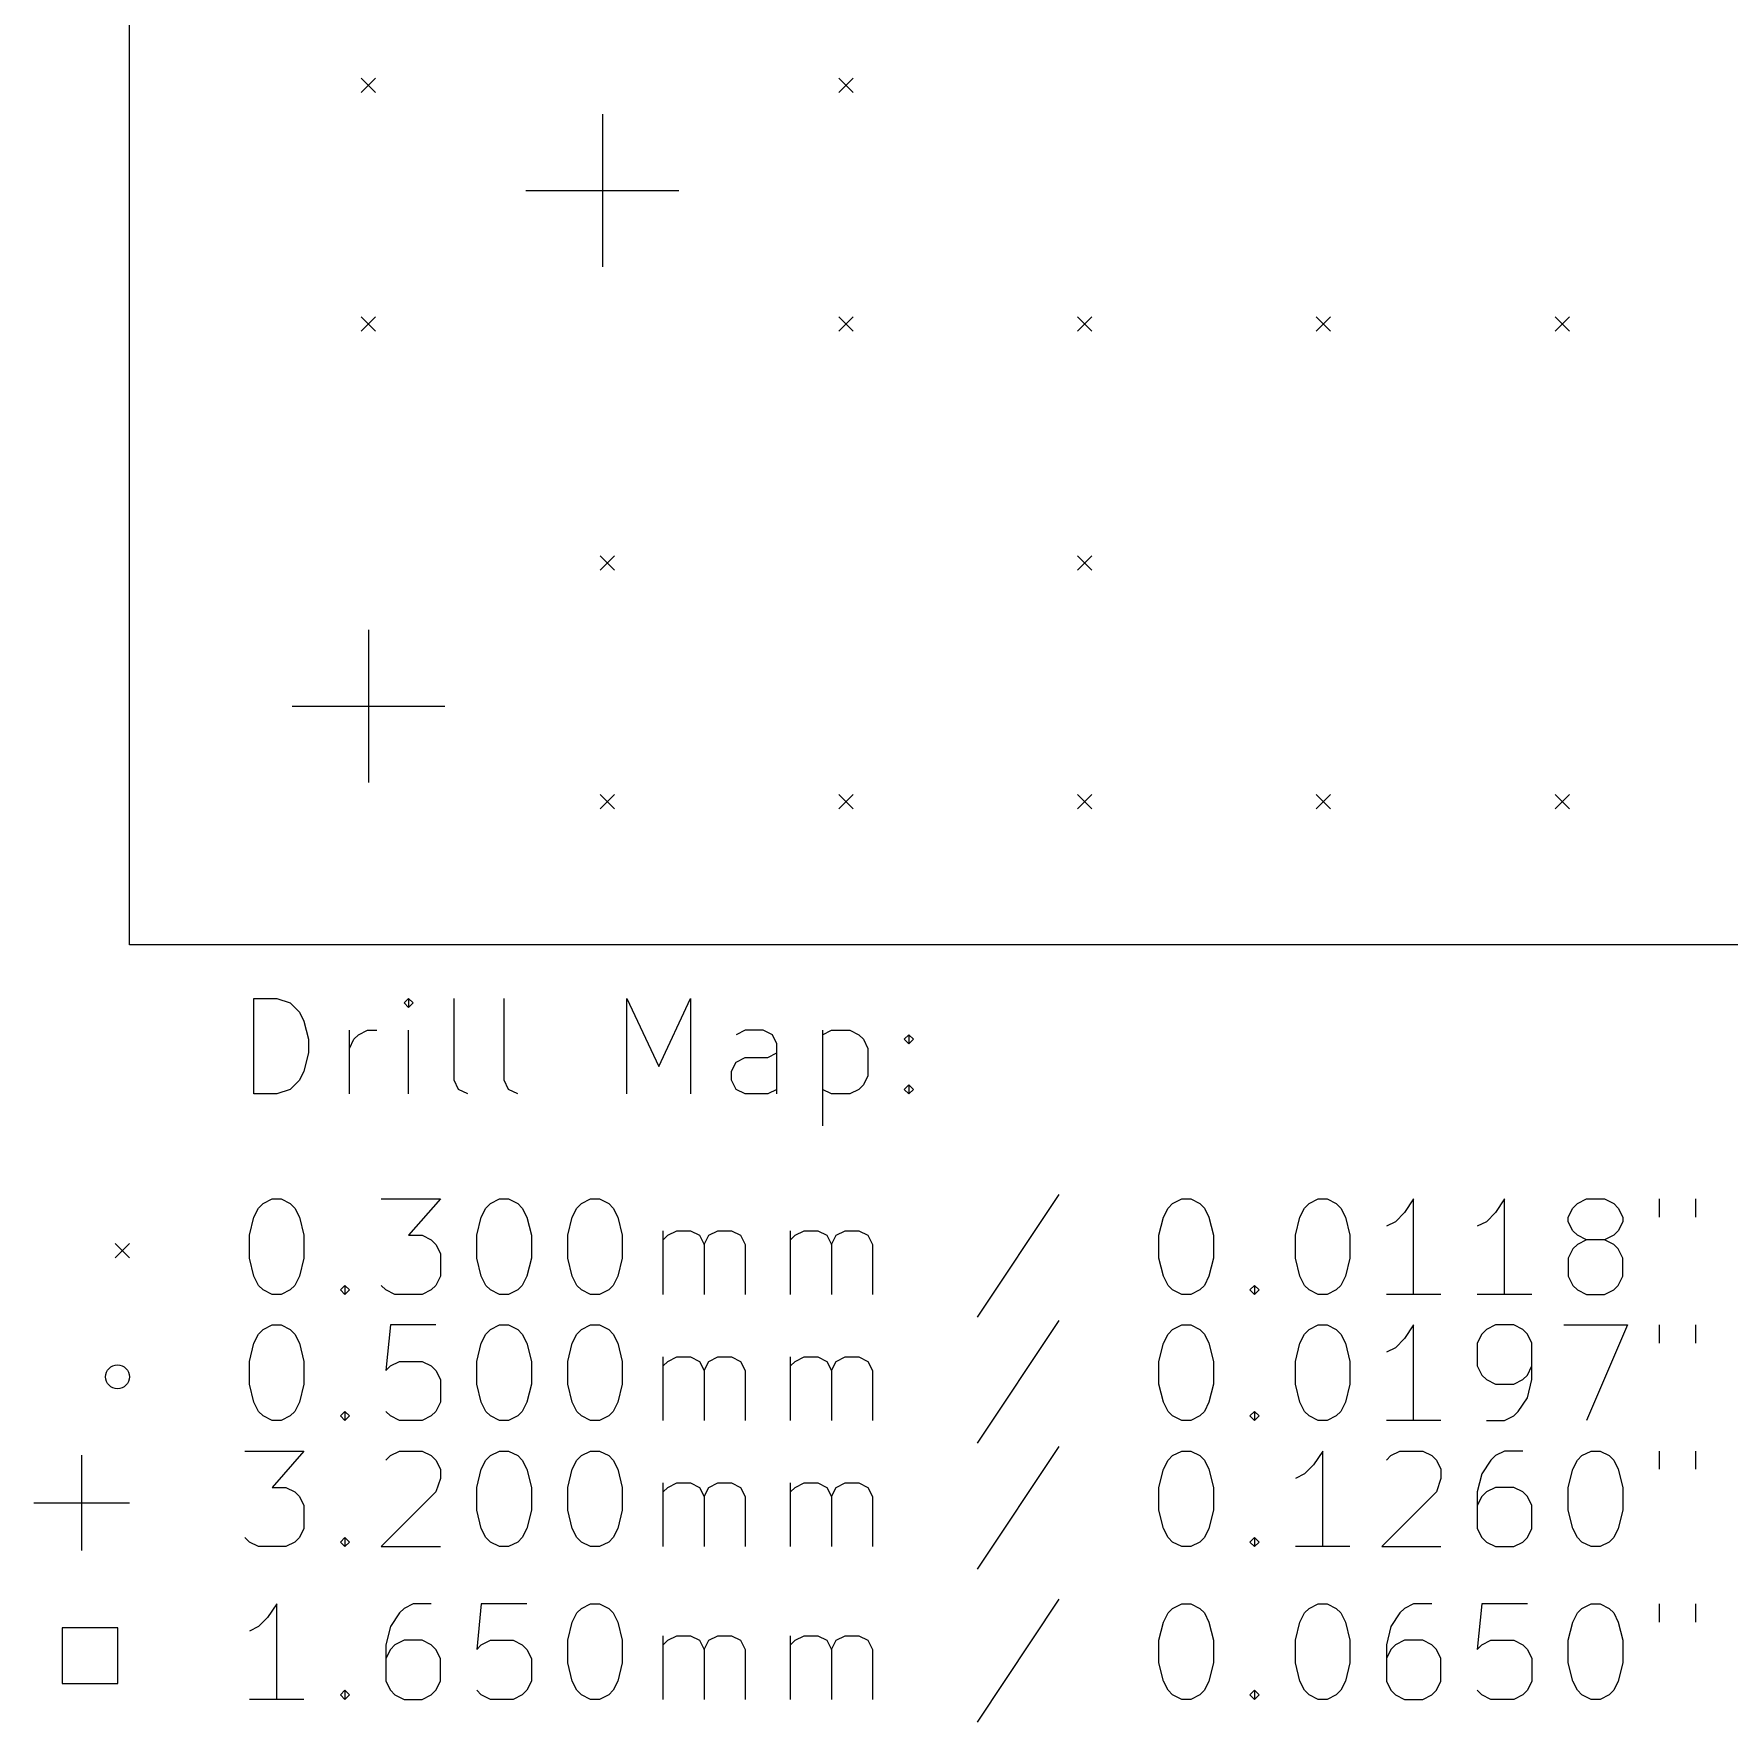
# Model space of a CAD drawing. Extents: x 61 to 132, y -178 to -36.
# Drawn here: x 61.49 to 96.99, y -177.78 to -142.42 of the extents above; entities that cross this region are included whole.
import ezdxf

# ---------------------------------------------------------------- set-up
doc = ezdxf.new("R2010")
doc.units = 0
doc.layers.add('BLACK', color=7, linetype='CONTINUOUS')

msp = doc.modelspace()

# ---------------------------------------------------------------- linework, layer by layer
at = {"layer": 'BLACK', "linetype": 'CONTINUOUS'}
for p, q in [((63.5, -161.5), (63.5, -35.5)), ((68.35, -143.35), (68.65, -143.65)), ((68.65, -143.35), (68.35, -143.65)), ((78.35, -143.35), (78.65, -143.65)), ((78.65, -143.35), (78.35, -143.65)), ((73.4, -144.1), (73.4, -147.3)), ((71.8, -145.7), (75, -145.7)), ((68.35, -148.35), (68.65, -148.65)), ((68.65, -148.35), (68.35, -148.65)), ((78.35, -148.35), (78.65, -148.65)), ((78.65, -148.35), (78.35, -148.65)), ((83.35, -148.35), (83.65, -148.65)), ((83.65, -148.35), (83.35, -148.65)), ((88.35, -148.35), (88.65, -148.65)), ((88.65, -148.35), (88.35, -148.65)), ((93.35, -148.35), (93.65, -148.65)), ((93.65, -148.35), (93.35, -148.65)), ((73.35, -153.35), (73.65, -153.65)), ((73.65, -153.35), (73.35, -153.65)), ((83.35, -153.35), (83.65, -153.65)), ((83.65, -153.35), (83.35, -153.65)), ((68.5, -154.9), (68.5, -158.1)), ((66.9, -156.5), (70.1, -156.5)), ((73.35, -158.35), (73.65, -158.65)), ((73.65, -158.35), (73.35, -158.65)), ((78.35, -158.35), (78.65, -158.65)), ((78.65, -158.35), (78.35, -158.65)), ((83.35, -158.35), (83.65, -158.65)), ((83.65, -158.35), (83.35, -158.65)), ((88.35, -158.35), (88.65, -158.65)), ((88.65, -158.35), (88.35, -158.65)), ((93.35, -158.35), (93.65, -158.65)), ((93.65, -158.35), (93.35, -158.65)), ((113.5, -161.5), (63.5, -161.5)), ((66.102768, -164.619838), (66.102768, -162.619838)), ((66.102768, -162.619838), (66.578958, -162.619838)), ((66.578958, -162.619838), (66.864673, -162.715076)), ((66.864673, -162.715076), (67.055149, -162.905552)), ((67.055149, -162.905552), (67.150387, -163.096028)), ((69.340863, -162.619838), (69.245625, -162.715076)), ((69.245625, -162.715076), (69.340863, -162.810314)), ((69.436101, -162.715076), (69.340863, -162.619838)), ((69.340863, -162.619838), (69.340863, -162.810314)), ((69.340863, -162.810314), (69.436101, -162.715076)), ((70.293244, -164.334123), (70.293244, -162.619838)), ((71.340863, -164.334123), (71.340863, -162.619838)), ((73.912292, -164.619838), (73.912292, -162.619838)), ((73.912292, -162.619838), (74.578959, -164.048409)), ((74.578959, -164.048409), (75.245625, -162.619838)), ((75.245625, -162.619838), (75.245625, -164.619838)), ((67.150387, -163.096028), (67.245625, -163.47698)), ((68.102768, -164.619838), (68.102768, -163.286504)), ((68.293244, -163.381742), (68.48372, -163.286504)), ((68.48372, -163.286504), (68.674197, -163.286504)), ((69.340863, -164.619838), (69.340863, -163.286504)), ((76.388482, -163.286504), (76.198006, -163.381742)), ((76.769435, -163.286504), (76.388482, -163.286504)), ((76.959911, -163.381742), (76.769435, -163.286504)), ((78.00753, -163.286504), (78.00753, -165.286504)), ((78.00753, -163.381742), (78.198006, -163.286504)), ((78.198006, -163.286504), (78.578959, -163.286504)), ((78.578959, -163.286504), (78.769435, -163.381742)), ((67.245625, -163.47698), (67.245625, -163.762695)), ((68.102768, -163.667457), (68.198006, -163.47698)), ((68.198006, -163.47698), (68.293244, -163.381742)), ((77.055149, -163.572219), (76.959911, -163.381742)), ((77.055149, -164.619838), (77.055149, -163.572219)), ((78.769435, -163.381742), (78.864673, -163.47698)), ((78.864673, -163.47698), (78.959911, -163.667457)), ((79.721816, -163.47698), (79.817054, -163.381742)), ((79.817054, -163.572219), (79.721816, -163.47698)), ((79.817054, -163.381742), (79.912292, -163.47698)), ((79.817054, -163.381742), (79.817054, -163.572219)), ((79.912292, -163.47698), (79.817054, -163.572219)), ((67.245625, -163.762695), (67.150387, -164.143647)), ((76.102768, -164.143647), (76.198006, -163.953171)), ((76.198006, -163.953171), (76.388482, -163.857933)), ((76.388482, -163.857933), (76.864673, -163.857933)), ((76.864673, -163.857933), (77.055149, -163.762695)), ((78.959911, -163.667457), (78.959911, -164.238885)), ((67.055149, -164.334123), (66.864673, -164.5246)), ((67.150387, -164.143647), (67.055149, -164.334123)), ((70.388482, -164.5246), (70.293244, -164.334123)), ((71.436101, -164.5246), (71.340863, -164.334123)), ((76.102768, -164.334123), (76.102768, -164.143647)), ((76.198006, -164.5246), (76.102768, -164.334123)), ((78.959911, -164.238885), (78.864673, -164.429361)), ((66.578958, -164.619838), (66.102768, -164.619838)), ((66.864673, -164.5246), (66.578958, -164.619838)), ((70.578958, -164.619838), (70.388482, -164.5246)), ((71.626577, -164.619838), (71.436101, -164.5246)), ((76.388482, -164.619838), (76.198006, -164.5246)), ((76.864673, -164.619838), (76.388482, -164.619838)), ((77.055149, -164.5246), (76.864673, -164.619838)), ((78.198006, -164.619838), (78.00753, -164.5246)), ((78.578959, -164.619838), (78.198006, -164.619838)), ((78.769435, -164.5246), (78.578959, -164.619838)), ((78.864673, -164.429361), (78.769435, -164.5246)), ((79.721816, -164.5246), (79.817054, -164.429361)), ((79.817054, -164.619838), (79.721816, -164.5246)), ((79.817054, -164.429361), (79.912292, -164.5246)), ((79.817054, -164.429361), (79.817054, -164.619838)), ((79.912292, -164.5246), (79.817054, -164.619838)), ((66.293244, -166.915076), (66.48372, -166.819838)), ((66.48372, -166.819838), (66.674197, -166.819838)), ((66.674197, -166.819838), (66.864673, -166.915076)), ((68.769435, -166.819838), (70.00753, -166.819838)), ((70.00753, -166.819838), (69.340863, -167.581742)), ((71.055149, -166.915076), (71.245625, -166.819838)), ((71.245625, -166.819838), (71.436102, -166.819838)), ((71.436102, -166.819838), (71.626578, -166.915076)), ((72.959911, -166.915076), (73.150387, -166.819838)), ((73.150387, -166.819838), (73.340864, -166.819838)), ((73.340864, -166.819838), (73.53134, -166.915076)), ((82.959912, -166.7246), (81.245627, -169.296028)), ((85.340865, -166.915076), (85.531341, -166.819838)), ((85.531341, -166.819838), (85.721818, -166.819838)), ((85.721818, -166.819838), (85.912294, -166.915076)), ((88.198008, -166.915076), (88.388484, -166.819838)), ((88.388484, -166.819838), (88.578961, -166.819838)), ((88.578961, -166.819838), (88.769437, -166.915076)), ((90.388484, -166.819838), (90.198008, -167.105552)), ((90.388484, -168.819838), (90.388484, -166.819838)), ((92.293246, -166.819838), (92.10277, -167.105552)), ((92.293246, -168.819838), (92.293246, -166.819838)), ((93.817056, -166.915076), (94.007532, -166.819838)), ((94.007532, -166.819838), (94.388485, -166.819838)), ((94.388485, -166.819838), (94.578961, -166.915076)), ((95.531342, -166.819838), (95.531342, -167.20079)), ((96.293247, -166.819838), (96.293247, -167.20079)), ((66.00753, -167.581742), (66.102768, -167.20079)), ((66.102768, -167.20079), (66.198006, -167.010314)), ((66.198006, -167.010314), (66.293244, -166.915076)), ((66.864673, -166.915076), (66.959911, -167.010314)), ((66.959911, -167.010314), (67.055149, -167.20079)), ((67.055149, -167.20079), (67.150387, -167.581742)), ((70.769435, -167.581742), (70.864673, -167.20079)), ((70.864673, -167.20079), (70.959911, -167.010314)), ((70.959911, -167.010314), (71.055149, -166.915076)), ((71.626578, -166.915076), (71.721816, -167.010314)), ((71.721816, -167.010314), (71.817054, -167.20079)), ((71.817054, -167.20079), (71.912292, -167.581742)), ((72.674197, -167.581742), (72.769435, -167.20079)), ((72.769435, -167.20079), (72.864673, -167.010314)), ((72.864673, -167.010314), (72.959911, -166.915076)), ((73.53134, -166.915076), (73.626578, -167.010314)), ((73.626578, -167.010314), (73.721816, -167.20079)), ((73.721816, -167.20079), (73.817054, -167.581742)), ((85.055151, -167.581742), (85.150389, -167.20079)), ((85.150389, -167.20079), (85.245627, -167.010314)), ((85.245627, -167.010314), (85.340865, -166.915076)), ((85.912294, -166.915076), (86.007532, -167.010314)), ((86.007532, -167.010314), (86.10277, -167.20079)), ((86.10277, -167.20079), (86.198008, -167.581742)), ((87.912294, -167.581742), (88.007532, -167.20079)), ((88.007532, -167.20079), (88.10277, -167.010314)), ((88.10277, -167.010314), (88.198008, -166.915076)), ((88.769437, -166.915076), (88.864675, -167.010314)), ((88.864675, -167.010314), (88.959913, -167.20079)), ((88.959913, -167.20079), (89.055151, -167.581742)), ((90.198008, -167.105552), (90.007532, -167.296028)), ((92.10277, -167.105552), (91.912294, -167.296028)), ((93.62658, -167.20079), (93.721818, -167.010314)), ((93.62658, -167.296028), (93.62658, -167.20079)), ((93.721818, -167.010314), (93.817056, -166.915076)), ((94.578961, -166.915076), (94.674199, -167.010314)), ((94.674199, -167.010314), (94.769437, -167.20079)), ((94.769437, -167.20079), (94.769437, -167.296028)), ((74.674197, -168.819838), (74.674197, -167.486504)), ((74.769435, -167.581742), (74.959911, -167.486504)), ((74.959911, -167.486504), (75.245626, -167.486504)), ((75.245626, -167.486504), (75.436102, -167.581742)), ((75.626578, -167.581742), (75.817054, -167.486504)), ((75.817054, -167.486504), (76.102768, -167.486504)), ((76.102768, -167.486504), (76.293245, -167.581742)), ((77.340864, -168.819838), (77.340864, -167.486504)), ((77.436102, -167.581742), (77.626578, -167.486504)), ((77.626578, -167.486504), (77.912293, -167.486504)), ((77.912293, -167.486504), (78.102769, -167.581742)), ((78.293245, -167.581742), (78.483721, -167.486504)), ((78.483721, -167.486504), (78.769435, -167.486504)), ((78.769435, -167.486504), (78.959912, -167.581742)), ((90.007532, -167.296028), (89.817056, -167.391266)), ((91.912294, -167.296028), (91.721818, -167.391266)), ((93.721818, -167.486504), (93.62658, -167.296028)), ((93.817056, -167.581742), (93.721818, -167.486504)), ((94.674199, -167.486504), (94.578961, -167.581742)), ((94.769437, -167.296028), (94.674199, -167.486504)), ((63.195, -167.755), (63.495, -168.055)), ((63.495, -167.755), (63.195, -168.055)), ((66.00753, -168.057933), (66.00753, -167.581742)), ((67.150387, -167.581742), (67.150387, -168.057933)), ((69.340863, -167.581742), (69.626578, -167.581742)), ((69.626578, -167.581742), (69.817054, -167.67698)), ((69.817054, -167.67698), (69.912292, -167.772219)), ((69.912292, -167.772219), (70.00753, -167.962695)), ((70.769435, -168.057933), (70.769435, -167.581742)), ((71.912292, -167.581742), (71.912292, -168.057933)), ((72.674197, -168.057933), (72.674197, -167.581742)), ((73.817054, -167.581742), (73.817054, -168.057933)), ((74.674197, -167.67698), (74.769435, -167.581742)), ((75.436102, -167.581742), (75.53134, -167.772219)), ((75.53134, -167.772219), (75.626578, -167.581742)), ((75.53134, -167.772219), (75.53134, -168.819838)), ((76.293245, -167.581742), (76.388483, -167.772219)), ((76.388483, -167.772219), (76.388483, -168.819838)), ((77.340864, -167.67698), (77.436102, -167.581742)), ((78.102769, -167.581742), (78.198007, -167.772219)), ((78.198007, -167.772219), (78.293245, -167.581742)), ((78.198007, -167.772219), (78.198007, -168.819838)), ((78.959912, -167.581742), (79.05515, -167.772219)), ((79.05515, -167.772219), (79.05515, -168.819838)), ((85.055151, -168.057933), (85.055151, -167.581742)), ((86.198008, -167.581742), (86.198008, -168.057933)), ((87.912294, -168.057933), (87.912294, -167.581742)), ((89.055151, -167.581742), (89.055151, -168.057933)), ((93.721818, -167.867457), (93.62658, -168.057933)), ((93.817056, -167.772219), (93.721818, -167.867457)), ((94.007532, -167.67698), (93.817056, -167.581742)), ((94.007532, -167.67698), (93.817056, -167.772219)), ((94.388485, -167.67698), (94.007532, -167.67698)), ((94.578961, -167.581742), (94.388485, -167.67698)), ((94.578961, -167.772219), (94.388485, -167.67698)), ((94.674199, -167.867457), (94.578961, -167.772219)), ((94.769437, -168.057933), (94.674199, -167.867457)), ((66.102768, -168.438885), (66.00753, -168.057933)), ((67.150387, -168.057933), (67.055149, -168.438885)), ((70.00753, -167.962695), (70.00753, -168.438885)), ((70.864673, -168.438885), (70.769435, -168.057933)), ((71.912292, -168.057933), (71.817054, -168.438885)), ((72.769435, -168.438885), (72.674197, -168.057933)), ((73.817054, -168.057933), (73.721816, -168.438885)), ((85.150389, -168.438885), (85.055151, -168.057933)), ((86.198008, -168.057933), (86.10277, -168.438885)), ((88.007532, -168.438885), (87.912294, -168.057933)), ((89.055151, -168.057933), (88.959913, -168.438885)), ((93.62658, -168.057933), (93.62658, -168.438885)), ((94.769437, -168.438885), (94.769437, -168.057933)), ((66.198006, -168.629361), (66.102768, -168.438885)), ((67.055149, -168.438885), (66.959911, -168.629361)), ((70.00753, -168.438885), (69.912292, -168.629361)), ((70.959911, -168.629361), (70.864673, -168.438885)), ((71.817054, -168.438885), (71.721816, -168.629361)), ((72.864673, -168.629361), (72.769435, -168.438885)), ((73.721816, -168.438885), (73.626578, -168.629361)), ((85.245627, -168.629361), (85.150389, -168.438885)), ((86.10277, -168.438885), (86.007532, -168.629361)), ((88.10277, -168.629361), (88.007532, -168.438885)), ((88.959913, -168.438885), (88.864675, -168.629361)), ((93.62658, -168.438885), (93.721818, -168.629361)), ((94.674199, -168.629361), (94.769437, -168.438885)), ((66.293244, -168.7246), (66.198006, -168.629361)), ((66.48372, -168.819838), (66.293244, -168.7246)), ((66.674197, -168.819838), (66.48372, -168.819838)), ((66.864673, -168.7246), (66.674197, -168.819838)), ((66.959911, -168.629361), (66.864673, -168.7246)), ((67.912292, -168.7246), (68.00753, -168.629361)), ((68.00753, -168.819838), (67.912292, -168.7246)), ((68.00753, -168.629361), (68.102768, -168.7246)), ((68.00753, -168.629361), (68.00753, -168.819838)), ((68.102768, -168.7246), (68.00753, -168.819838)), ((68.864673, -168.7246), (68.769435, -168.629361)), ((69.055149, -168.819838), (68.864673, -168.7246)), ((69.626578, -168.819838), (69.055149, -168.819838)), ((69.817054, -168.7246), (69.626578, -168.819838)), ((69.912292, -168.629361), (69.817054, -168.7246)), ((71.055149, -168.7246), (70.959911, -168.629361)), ((71.245625, -168.819838), (71.055149, -168.7246)), ((71.436102, -168.819838), (71.245625, -168.819838)), ((71.626578, -168.7246), (71.436102, -168.819838)), ((71.721816, -168.629361), (71.626578, -168.7246)), ((72.959911, -168.7246), (72.864673, -168.629361)), ((73.150387, -168.819838), (72.959911, -168.7246)), ((73.340864, -168.819838), (73.150387, -168.819838)), ((73.53134, -168.7246), (73.340864, -168.819838)), ((73.626578, -168.629361), (73.53134, -168.7246)), ((85.340865, -168.7246), (85.245627, -168.629361)), ((85.531341, -168.819838), (85.340865, -168.7246)), ((85.721818, -168.819838), (85.531341, -168.819838)), ((85.912294, -168.7246), (85.721818, -168.819838)), ((86.007532, -168.629361), (85.912294, -168.7246)), ((86.959913, -168.7246), (87.055151, -168.629361)), ((87.055151, -168.819838), (86.959913, -168.7246)), ((87.055151, -168.629361), (87.150389, -168.7246)), ((87.055151, -168.629361), (87.055151, -168.819838)), ((87.150389, -168.7246), (87.055151, -168.819838)), ((88.198008, -168.7246), (88.10277, -168.629361)), ((88.388484, -168.819838), (88.198008, -168.7246)), ((88.578961, -168.819838), (88.388484, -168.819838)), ((88.769437, -168.7246), (88.578961, -168.819838)), ((88.864675, -168.629361), (88.769437, -168.7246)), ((90.959913, -168.819838), (89.817056, -168.819838)), ((92.864675, -168.819838), (91.721818, -168.819838)), ((93.721818, -168.629361), (93.817056, -168.7246)), ((93.817056, -168.7246), (94.007532, -168.819838)), ((94.007532, -168.819838), (94.388485, -168.819838)), ((94.388485, -168.819838), (94.578961, -168.7246)), ((94.578961, -168.7246), (94.674199, -168.629361)), ((66.102768, -169.84079), (66.198006, -169.650314)), ((66.198006, -169.650314), (66.293244, -169.555076)), ((66.293244, -169.555076), (66.48372, -169.459838)), ((66.48372, -169.459838), (66.674197, -169.459838)), ((66.674197, -169.459838), (66.864673, -169.555076)), ((66.864673, -169.555076), (66.959911, -169.650314)), ((66.959911, -169.650314), (67.055149, -169.84079)), ((68.959911, -169.459838), (68.864673, -170.412219)), ((69.912292, -169.459838), (68.959911, -169.459838)), ((70.864673, -169.84079), (70.959911, -169.650314)), ((70.959911, -169.650314), (71.055149, -169.555076)), ((71.055149, -169.555076), (71.245625, -169.459838)), ((71.245625, -169.459838), (71.436102, -169.459838)), ((71.436102, -169.459838), (71.626578, -169.555076)), ((71.626578, -169.555076), (71.721816, -169.650314)), ((71.721816, -169.650314), (71.817054, -169.84079)), ((72.769435, -169.84079), (72.864673, -169.650314)), ((72.864673, -169.650314), (72.959911, -169.555076)), ((72.959911, -169.555076), (73.150387, -169.459838)), ((73.150387, -169.459838), (73.340864, -169.459838)), ((73.340864, -169.459838), (73.53134, -169.555076)), ((73.53134, -169.555076), (73.626578, -169.650314)), ((73.626578, -169.650314), (73.721816, -169.84079)), ((82.959912, -169.3646), (81.245627, -171.936028)), ((85.150389, -169.84079), (85.245627, -169.650314)), ((85.245627, -169.650314), (85.340865, -169.555076)), ((85.340865, -169.555076), (85.531341, -169.459838)), ((85.531341, -169.459838), (85.721818, -169.459838)), ((85.721818, -169.459838), (85.912294, -169.555076)), ((85.912294, -169.555076), (86.007532, -169.650314)), ((86.007532, -169.650314), (86.10277, -169.84079)), ((88.007532, -169.84079), (88.10277, -169.650314)), ((88.10277, -169.650314), (88.198008, -169.555076)), ((88.198008, -169.555076), (88.388484, -169.459838)), ((88.388484, -169.459838), (88.578961, -169.459838)), ((88.578961, -169.459838), (88.769437, -169.555076)), ((88.769437, -169.555076), (88.864675, -169.650314)), ((88.864675, -169.650314), (88.959913, -169.84079)), ((90.388484, -169.459838), (90.198008, -169.745552)), ((90.388484, -171.459838), (90.388484, -169.459838)), ((91.817056, -169.650314), (91.721818, -169.84079)), ((91.912294, -169.555076), (91.817056, -169.650314)), ((92.10277, -169.459838), (91.912294, -169.555076)), ((92.483723, -169.459838), (92.10277, -169.459838)), ((92.674199, -169.555076), (92.483723, -169.459838)), ((92.769437, -169.650314), (92.674199, -169.555076)), ((92.864675, -169.84079), (92.769437, -169.650314)), ((93.531342, -169.459838), (94.864675, -169.459838)), ((94.864675, -169.459838), (94.007532, -171.459838)), ((95.531342, -169.459838), (95.531342, -169.84079)), ((96.293247, -169.459838), (96.293247, -169.84079)), ((66.00753, -170.221742), (66.102768, -169.84079)), ((67.055149, -169.84079), (67.150387, -170.221742)), ((70.769435, -170.221742), (70.864673, -169.84079)), ((71.817054, -169.84079), (71.912292, -170.221742)), ((72.674197, -170.221742), (72.769435, -169.84079)), ((73.721816, -169.84079), (73.817054, -170.221742)), ((85.055151, -170.221742), (85.150389, -169.84079)), ((86.10277, -169.84079), (86.198008, -170.221742)), ((87.912294, -170.221742), (88.007532, -169.84079)), ((88.959913, -169.84079), (89.055151, -170.221742)), ((90.007532, -169.936028), (89.817056, -170.031266)), ((90.198008, -169.745552), (90.007532, -169.936028)), ((91.721818, -169.84079), (91.721818, -170.31698)), ((92.864675, -170.602695), (92.864675, -169.84079)), ((66.00753, -170.697933), (66.00753, -170.221742)), ((67.150387, -170.221742), (67.150387, -170.697933)), ((68.864673, -170.412219), (68.959911, -170.31698)), ((68.959911, -170.31698), (69.150387, -170.221742)), ((69.150387, -170.221742), (69.626578, -170.221742)), ((69.626578, -170.221742), (69.817054, -170.31698)), ((69.817054, -170.31698), (69.912292, -170.412219)), ((70.769435, -170.697933), (70.769435, -170.221742)), ((71.912292, -170.221742), (71.912292, -170.697933)), ((72.674197, -170.697933), (72.674197, -170.221742)), ((73.817054, -170.221742), (73.817054, -170.697933)), ((74.674197, -171.459838), (74.674197, -170.126504)), ((74.674197, -170.31698), (74.769435, -170.221742)), ((74.769435, -170.221742), (74.959911, -170.126504)), ((74.959911, -170.126504), (75.245626, -170.126504)), ((75.245626, -170.126504), (75.436102, -170.221742)), ((75.436102, -170.221742), (75.53134, -170.412219)), ((75.53134, -170.412219), (75.626578, -170.221742)), ((75.626578, -170.221742), (75.817054, -170.126504)), ((75.817054, -170.126504), (76.102768, -170.126504)), ((76.102768, -170.126504), (76.293245, -170.221742)), ((76.293245, -170.221742), (76.388483, -170.412219)), ((77.340864, -171.459838), (77.340864, -170.126504)), ((77.340864, -170.31698), (77.436102, -170.221742)), ((77.436102, -170.221742), (77.626578, -170.126504)), ((77.626578, -170.126504), (77.912293, -170.126504)), ((77.912293, -170.126504), (78.102769, -170.221742)), ((78.102769, -170.221742), (78.198007, -170.412219)), ((78.198007, -170.412219), (78.293245, -170.221742)), ((78.293245, -170.221742), (78.483721, -170.126504)), ((78.483721, -170.126504), (78.769435, -170.126504)), ((78.769435, -170.126504), (78.959912, -170.221742)), ((78.959912, -170.221742), (79.05515, -170.412219)), ((85.055151, -170.697933), (85.055151, -170.221742)), ((86.198008, -170.221742), (86.198008, -170.697933)), ((87.912294, -170.697933), (87.912294, -170.221742)), ((89.055151, -170.221742), (89.055151, -170.697933)), ((91.721818, -170.31698), (91.817056, -170.507457)), ((92.769437, -170.507457), (92.864675, -170.31698)), ((66.102768, -171.078885), (66.00753, -170.697933)), ((67.150387, -170.697933), (67.055149, -171.078885)), ((69.912292, -170.412219), (70.00753, -170.602695)), ((70.00753, -170.602695), (70.00753, -171.078885)), ((70.864673, -171.078885), (70.769435, -170.697933)), ((71.912292, -170.697933), (71.817054, -171.078885)), ((72.769435, -171.078885), (72.674197, -170.697933)), ((73.817054, -170.697933), (73.721816, -171.078885)), ((75.53134, -170.412219), (75.53134, -171.459838)), ((76.388483, -170.412219), (76.388483, -171.459838)), ((78.198007, -170.412219), (78.198007, -171.459838)), ((79.05515, -170.412219), (79.05515, -171.459838)), ((85.150389, -171.078885), (85.055151, -170.697933)), ((86.198008, -170.697933), (86.10277, -171.078885)), ((88.007532, -171.078885), (87.912294, -170.697933)), ((89.055151, -170.697933), (88.959913, -171.078885)), ((91.817056, -170.507457), (91.912294, -170.602695)), ((91.912294, -170.602695), (92.10277, -170.697933)), ((92.10277, -170.697933), (92.483723, -170.697933)), ((92.483723, -170.697933), (92.674199, -170.602695)), ((92.674199, -170.602695), (92.769437, -170.507457)), ((92.769437, -170.983647), (92.864675, -170.602695)), ((66.198006, -171.269361), (66.102768, -171.078885)), ((67.055149, -171.078885), (66.959911, -171.269361)), ((70.00753, -171.078885), (69.912292, -171.269361)), ((70.959911, -171.269361), (70.864673, -171.078885)), ((71.817054, -171.078885), (71.721816, -171.269361)), ((72.864673, -171.269361), (72.769435, -171.078885)), ((73.721816, -171.078885), (73.626578, -171.269361)), ((85.245627, -171.269361), (85.150389, -171.078885)), ((86.10277, -171.078885), (86.007532, -171.269361)), ((88.10277, -171.269361), (88.007532, -171.078885)), ((88.959913, -171.078885), (88.864675, -171.269361)), ((92.578961, -171.269361), (92.769437, -170.983647)), ((66.293244, -171.3646), (66.198006, -171.269361)), ((66.48372, -171.459838), (66.293244, -171.3646)), ((66.674197, -171.459838), (66.48372, -171.459838)), ((66.864673, -171.3646), (66.674197, -171.459838)), ((66.959911, -171.269361), (66.864673, -171.3646)), ((67.912292, -171.3646), (68.00753, -171.269361)), ((68.00753, -171.459838), (67.912292, -171.3646)), ((68.00753, -171.269361), (68.102768, -171.3646)), ((68.00753, -171.269361), (68.00753, -171.459838)), ((68.102768, -171.3646), (68.00753, -171.459838)), ((68.959911, -171.3646), (68.864673, -171.269361)), ((69.150387, -171.459838), (68.959911, -171.3646)), ((69.626578, -171.459838), (69.150387, -171.459838)), ((69.817054, -171.3646), (69.626578, -171.459838)), ((69.912292, -171.269361), (69.817054, -171.3646)), ((71.055149, -171.3646), (70.959911, -171.269361)), ((71.245625, -171.459838), (71.055149, -171.3646)), ((71.436102, -171.459838), (71.245625, -171.459838)), ((71.626578, -171.3646), (71.436102, -171.459838)), ((71.721816, -171.269361), (71.626578, -171.3646)), ((72.959911, -171.3646), (72.864673, -171.269361)), ((73.150387, -171.459838), (72.959911, -171.3646)), ((73.340864, -171.459838), (73.150387, -171.459838)), ((73.53134, -171.3646), (73.340864, -171.459838)), ((73.626578, -171.269361), (73.53134, -171.3646)), ((85.340865, -171.3646), (85.245627, -171.269361)), ((85.531341, -171.459838), (85.340865, -171.3646)), ((85.721818, -171.459838), (85.531341, -171.459838)), ((85.912294, -171.3646), (85.721818, -171.459838)), ((86.007532, -171.269361), (85.912294, -171.3646)), ((86.959913, -171.3646), (87.055151, -171.269361)), ((87.055151, -171.459838), (86.959913, -171.3646)), ((87.055151, -171.269361), (87.150389, -171.3646)), ((87.055151, -171.269361), (87.055151, -171.459838)), ((87.150389, -171.3646), (87.055151, -171.459838)), ((88.198008, -171.3646), (88.10277, -171.269361)), ((88.388484, -171.459838), (88.198008, -171.3646)), ((88.578961, -171.459838), (88.388484, -171.459838)), ((88.769437, -171.3646), (88.578961, -171.459838)), ((88.864675, -171.269361), (88.769437, -171.3646)), ((90.959913, -171.459838), (89.817056, -171.459838)), ((91.912294, -171.459838), (92.293246, -171.459838)), ((92.293246, -171.459838), (92.483723, -171.3646)), ((92.483723, -171.3646), (92.578961, -171.269361)), ((65.912292, -172.099838), (67.150387, -172.099838)), ((67.150387, -172.099838), (66.48372, -172.861742)), ((68.959911, -172.195076), (69.150387, -172.099838)), ((69.150387, -172.099838), (69.626578, -172.099838)), ((69.626578, -172.099838), (69.817054, -172.195076)), ((71.055149, -172.195076), (71.245625, -172.099838)), ((71.245625, -172.099838), (71.436102, -172.099838)), ((71.436102, -172.099838), (71.626578, -172.195076)), ((72.959911, -172.195076), (73.150387, -172.099838)), ((73.150387, -172.099838), (73.340864, -172.099838)), ((73.340864, -172.099838), (73.53134, -172.195076)), ((82.959912, -172.0046), (81.245627, -174.576028)), ((85.340865, -172.195076), (85.531341, -172.099838)), ((85.531341, -172.099838), (85.721818, -172.099838)), ((85.721818, -172.099838), (85.912294, -172.195076)), ((88.483722, -172.099838), (88.293246, -172.385552)), ((88.483722, -174.099838), (88.483722, -172.099838)), ((89.912294, -172.195076), (90.10277, -172.099838)), ((90.10277, -172.099838), (90.578961, -172.099838)), ((90.578961, -172.099838), (90.769437, -172.195076)), ((92.293246, -172.099838), (92.10277, -172.195076)), ((92.674199, -172.099838), (92.293246, -172.099838)), ((93.912294, -172.195076), (94.10277, -172.099838)), ((94.10277, -172.099838), (94.293247, -172.099838)), ((94.293247, -172.099838), (94.483723, -172.195076)), ((95.531342, -172.099838), (95.531342, -172.48079)), ((96.293247, -172.099838), (96.293247, -172.48079)), ((62.495, -172.185), (62.495, -174.185)), ((68.864673, -172.290314), (68.959911, -172.195076)), ((69.817054, -172.195076), (69.912292, -172.290314)), ((69.912292, -172.290314), (70.00753, -172.48079)), ((70.00753, -172.48079), (70.00753, -172.671266)), ((70.769435, -172.861742), (70.864673, -172.48079)), ((70.864673, -172.48079), (70.959911, -172.290314)), ((70.959911, -172.290314), (71.055149, -172.195076)), ((71.626578, -172.195076), (71.721816, -172.290314)), ((71.721816, -172.290314), (71.817054, -172.48079)), ((71.817054, -172.48079), (71.912292, -172.861742)), ((72.674197, -172.861742), (72.769435, -172.48079)), ((72.769435, -172.48079), (72.864673, -172.290314)), ((72.864673, -172.290314), (72.959911, -172.195076)), ((73.53134, -172.195076), (73.626578, -172.290314)), ((73.626578, -172.290314), (73.721816, -172.48079)), ((73.721816, -172.48079), (73.817054, -172.861742)), ((85.055151, -172.861742), (85.150389, -172.48079)), ((85.150389, -172.48079), (85.245627, -172.290314)), ((85.245627, -172.290314), (85.340865, -172.195076)), ((85.912294, -172.195076), (86.007532, -172.290314)), ((86.007532, -172.290314), (86.10277, -172.48079)), ((86.10277, -172.48079), (86.198008, -172.861742)), ((88.293246, -172.385552), (88.10277, -172.576028)), ((89.817056, -172.290314), (89.912294, -172.195076)), ((90.769437, -172.195076), (90.864675, -172.290314)), ((90.864675, -172.290314), (90.959913, -172.48079)), ((90.959913, -172.48079), (90.959913, -172.671266)), ((92.007532, -172.290314), (91.817056, -172.576028)), ((92.10277, -172.195076), (92.007532, -172.290314)), ((93.62658, -172.861742), (93.721818, -172.48079)), ((93.721818, -172.48079), (93.817056, -172.290314)), ((93.817056, -172.290314), (93.912294, -172.195076)), ((94.483723, -172.195076), (94.578961, -172.290314)), ((94.578961, -172.290314), (94.674199, -172.48079)), ((94.674199, -172.48079), (94.769437, -172.861742)), ((66.48372, -172.861742), (66.769435, -172.861742)), ((66.769435, -172.861742), (66.959911, -172.95698)), ((70.00753, -172.671266), (69.912292, -172.95698)), ((70.769435, -173.337933), (70.769435, -172.861742)), ((71.912292, -172.861742), (71.912292, -173.337933)), ((72.674197, -173.337933), (72.674197, -172.861742)), ((73.817054, -172.861742), (73.817054, -173.337933)), ((74.674197, -174.099838), (74.674197, -172.766504)), ((74.674197, -172.95698), (74.769435, -172.861742)), ((74.769435, -172.861742), (74.959911, -172.766504)), ((74.959911, -172.766504), (75.245626, -172.766504)), ((75.245626, -172.766504), (75.436102, -172.861742)), ((75.436102, -172.861742), (75.53134, -173.052219)), ((75.53134, -173.052219), (75.626578, -172.861742)), ((75.626578, -172.861742), (75.817054, -172.766504)), ((75.817054, -172.766504), (76.102768, -172.766504)), ((76.102768, -172.766504), (76.293245, -172.861742)), ((76.293245, -172.861742), (76.388483, -173.052219)), ((77.340864, -174.099838), (77.340864, -172.766504)), ((77.340864, -172.95698), (77.436102, -172.861742)), ((77.436102, -172.861742), (77.626578, -172.766504)), ((77.626578, -172.766504), (77.912293, -172.766504)), ((77.912293, -172.766504), (78.102769, -172.861742)), ((78.102769, -172.861742), (78.198007, -173.052219)), ((78.198007, -173.052219), (78.293245, -172.861742)), ((78.293245, -172.861742), (78.483721, -172.766504)), ((78.483721, -172.766504), (78.769435, -172.766504)), ((78.769435, -172.766504), (78.959912, -172.861742)), ((78.959912, -172.861742), (79.05515, -173.052219)), ((85.055151, -173.337933), (85.055151, -172.861742)), ((86.198008, -172.861742), (86.198008, -173.337933)), ((88.10277, -172.576028), (87.912294, -172.671266)), ((90.959913, -172.671266), (90.864675, -172.95698)), ((91.817056, -172.576028), (91.721818, -172.95698)), ((92.10277, -172.861742), (91.912294, -172.95698)), ((92.483723, -172.861742), (92.10277, -172.861742)), ((92.674199, -172.95698), (92.483723, -172.861742)), ((93.62658, -173.337933), (93.62658, -172.861742)), ((94.769437, -172.861742), (94.769437, -173.337933)), ((61.495, -173.185), (63.495, -173.185)), ((66.959911, -172.95698), (67.055149, -173.052219)), ((67.055149, -173.052219), (67.150387, -173.242695)), ((69.912292, -172.95698), (68.769435, -174.099838)), ((75.53134, -173.052219), (75.53134, -174.099838)), ((76.388483, -173.052219), (76.388483, -174.099838)), ((78.198007, -173.052219), (78.198007, -174.099838)), ((79.05515, -173.052219), (79.05515, -174.099838)), ((90.864675, -172.95698), (89.721818, -174.099838)), ((91.721818, -172.95698), (91.721818, -173.718885)), ((91.817056, -173.052219), (91.721818, -173.242695)), ((91.912294, -172.95698), (91.817056, -173.052219)), ((92.769437, -173.052219), (92.674199, -172.95698)), ((92.864675, -173.242695), (92.769437, -173.052219)), ((67.150387, -173.242695), (67.150387, -173.718885)), ((70.864673, -173.718885), (70.769435, -173.337933)), ((71.912292, -173.337933), (71.817054, -173.718885)), ((72.769435, -173.718885), (72.674197, -173.337933)), ((73.817054, -173.337933), (73.721816, -173.718885)), ((85.150389, -173.718885), (85.055151, -173.337933)), ((86.198008, -173.337933), (86.10277, -173.718885)), ((92.864675, -173.718885), (92.864675, -173.242695)), ((93.721818, -173.718885), (93.62658, -173.337933)), ((94.769437, -173.337933), (94.674199, -173.718885)), ((66.00753, -174.0046), (65.912292, -173.909361)), ((67.055149, -173.909361), (66.959911, -174.0046)), ((67.150387, -173.718885), (67.055149, -173.909361)), ((67.912292, -174.0046), (68.00753, -173.909361)), ((68.00753, -173.909361), (68.102768, -174.0046)), ((68.00753, -173.909361), (68.00753, -174.099838)), ((70.959911, -173.909361), (70.864673, -173.718885)), ((71.055149, -174.0046), (70.959911, -173.909361)), ((71.721816, -173.909361), (71.626578, -174.0046)), ((71.817054, -173.718885), (71.721816, -173.909361)), ((72.864673, -173.909361), (72.769435, -173.718885)), ((72.959911, -174.0046), (72.864673, -173.909361)), ((73.626578, -173.909361), (73.53134, -174.0046)), ((73.721816, -173.718885), (73.626578, -173.909361)), ((85.245627, -173.909361), (85.150389, -173.718885)), ((85.340865, -174.0046), (85.245627, -173.909361)), ((86.007532, -173.909361), (85.912294, -174.0046)), ((86.10277, -173.718885), (86.007532, -173.909361)), ((86.959913, -174.0046), (87.055151, -173.909361)), ((87.055151, -173.909361), (87.150389, -174.0046)), ((87.055151, -173.909361), (87.055151, -174.099838)), ((91.721818, -173.718885), (91.817056, -173.909361)), ((91.817056, -173.909361), (91.912294, -174.0046)), ((92.674199, -174.0046), (92.769437, -173.909361)), ((92.769437, -173.909361), (92.864675, -173.718885)), ((93.817056, -173.909361), (93.721818, -173.718885)), ((93.912294, -174.0046), (93.817056, -173.909361)), ((94.578961, -173.909361), (94.483723, -174.0046)), ((94.674199, -173.718885), (94.578961, -173.909361)), ((66.198006, -174.099838), (66.00753, -174.0046)), ((66.769435, -174.099838), (66.198006, -174.099838)), ((66.959911, -174.0046), (66.769435, -174.099838)), ((68.00753, -174.099838), (67.912292, -174.0046)), ((68.102768, -174.0046), (68.00753, -174.099838)), ((68.769435, -174.099838), (70.00753, -174.099838)), ((71.245625, -174.099838), (71.055149, -174.0046)), ((71.436102, -174.099838), (71.245625, -174.099838)), ((71.626578, -174.0046), (71.436102, -174.099838)), ((73.150387, -174.099838), (72.959911, -174.0046)), ((73.340864, -174.099838), (73.150387, -174.099838)), ((73.53134, -174.0046), (73.340864, -174.099838)), ((85.531341, -174.099838), (85.340865, -174.0046)), ((85.721818, -174.099838), (85.531341, -174.099838)), ((85.912294, -174.0046), (85.721818, -174.099838)), ((87.055151, -174.099838), (86.959913, -174.0046)), ((87.150389, -174.0046), (87.055151, -174.099838)), ((89.055151, -174.099838), (87.912294, -174.099838)), ((89.721818, -174.099838), (90.959913, -174.099838)), ((91.912294, -174.0046), (92.10277, -174.099838)), ((92.10277, -174.099838), (92.483723, -174.099838)), ((92.483723, -174.099838), (92.674199, -174.0046)), ((94.10277, -174.099838), (93.912294, -174.0046)), ((94.293247, -174.099838), (94.10277, -174.099838)), ((94.483723, -174.0046), (94.293247, -174.099838)), ((66.578958, -175.299838), (66.388482, -175.585552)), ((66.578958, -177.299838), (66.578958, -175.299838)), ((69.436101, -175.299838), (69.245625, -175.395076)), ((69.817054, -175.299838), (69.436101, -175.299838)), ((70.864673, -175.299838), (70.769435, -176.252219)), ((71.817054, -175.299838), (70.864673, -175.299838)), ((72.959911, -175.395076), (73.150387, -175.299838)), ((73.150387, -175.299838), (73.340864, -175.299838)), ((73.340864, -175.299838), (73.53134, -175.395076)), ((82.959912, -175.2046), (81.245627, -177.776028)), ((85.340865, -175.395076), (85.531341, -175.299838)), ((85.531341, -175.299838), (85.721818, -175.299838)), ((85.721818, -175.299838), (85.912294, -175.395076)), ((88.198008, -175.395076), (88.388484, -175.299838)), ((88.388484, -175.299838), (88.578961, -175.299838)), ((88.578961, -175.299838), (88.769437, -175.395076)), ((90.388484, -175.299838), (90.198008, -175.395076)), ((90.769437, -175.299838), (90.388484, -175.299838)), ((91.817056, -175.299838), (91.721818, -176.252219)), ((92.769437, -175.299838), (91.817056, -175.299838)), ((93.912294, -175.395076), (94.10277, -175.299838)), ((94.10277, -175.299838), (94.293247, -175.299838)), ((94.293247, -175.299838), (94.483723, -175.395076)), ((95.531342, -175.299838), (95.531342, -175.68079)), ((96.293247, -175.299838), (96.293247, -175.68079)), ((66.388482, -175.585552), (66.198006, -175.776028)), ((69.150387, -175.490314), (68.959911, -175.776028)), ((69.245625, -175.395076), (69.150387, -175.490314)), ((72.674197, -176.061742), (72.769435, -175.68079)), ((72.769435, -175.68079), (72.864673, -175.490314)), ((72.864673, -175.490314), (72.959911, -175.395076)), ((73.53134, -175.395076), (73.626578, -175.490314)), ((73.626578, -175.490314), (73.721816, -175.68079)), ((73.721816, -175.68079), (73.817054, -176.061742)), ((85.055151, -176.061742), (85.150389, -175.68079)), ((85.150389, -175.68079), (85.245627, -175.490314)), ((85.245627, -175.490314), (85.340865, -175.395076)), ((85.912294, -175.395076), (86.007532, -175.490314)), ((86.007532, -175.490314), (86.10277, -175.68079)), ((86.10277, -175.68079), (86.198008, -176.061742)), ((87.912294, -176.061742), (88.007532, -175.68079)), ((88.007532, -175.68079), (88.10277, -175.490314)), ((88.10277, -175.490314), (88.198008, -175.395076)), ((88.769437, -175.395076), (88.864675, -175.490314)), ((88.864675, -175.490314), (88.959913, -175.68079)), ((88.959913, -175.68079), (89.055151, -176.061742)), ((90.10277, -175.490314), (89.912294, -175.776028)), ((90.198008, -175.395076), (90.10277, -175.490314)), ((93.62658, -176.061742), (93.721818, -175.68079)), ((93.721818, -175.68079), (93.817056, -175.490314)), ((93.817056, -175.490314), (93.912294, -175.395076)), ((94.483723, -175.395076), (94.578961, -175.490314)), ((94.578961, -175.490314), (94.674199, -175.68079)), ((94.674199, -175.68079), (94.769437, -176.061742)), ((63.253369, -175.801631), (62.086631, -175.801631)), ((62.086631, -175.801631), (62.086631, -176.968369)), ((63.253369, -176.968369), (63.253369, -175.801631)), ((66.198006, -175.776028), (66.00753, -175.871266)), ((68.959911, -175.776028), (68.864673, -176.15698)), ((69.245625, -176.061742), (69.055149, -176.15698)), ((69.626578, -176.061742), (69.245625, -176.061742)), ((69.817054, -176.15698), (69.626578, -176.061742)), ((70.864673, -176.15698), (71.055149, -176.061742)), ((71.055149, -176.061742), (71.53134, -176.061742)), ((71.53134, -176.061742), (71.721816, -176.15698)), ((72.674197, -176.537933), (72.674197, -176.061742)), ((73.817054, -176.061742), (73.817054, -176.537933)), ((74.674197, -177.299838), (74.674197, -175.966504)), ((74.674197, -176.15698), (74.769435, -176.061742)), ((74.769435, -176.061742), (74.959911, -175.966504)), ((74.959911, -175.966504), (75.245626, -175.966504)), ((75.245626, -175.966504), (75.436102, -176.061742)), ((75.436102, -176.061742), (75.53134, -176.252219)), ((75.53134, -176.252219), (75.626578, -176.061742)), ((75.626578, -176.061742), (75.817054, -175.966504)), ((75.817054, -175.966504), (76.102768, -175.966504)), ((76.102768, -175.966504), (76.293245, -176.061742)), ((76.293245, -176.061742), (76.388483, -176.252219)), ((77.340864, -177.299838), (77.340864, -175.966504)), ((77.340864, -176.15698), (77.436102, -176.061742)), ((77.436102, -176.061742), (77.626578, -175.966504)), ((77.626578, -175.966504), (77.912293, -175.966504)), ((77.912293, -175.966504), (78.102769, -176.061742)), ((78.102769, -176.061742), (78.198007, -176.252219)), ((78.198007, -176.252219), (78.293245, -176.061742)), ((78.293245, -176.061742), (78.483721, -175.966504)), ((78.483721, -175.966504), (78.769435, -175.966504)), ((78.769435, -175.966504), (78.959912, -176.061742)), ((78.959912, -176.061742), (79.05515, -176.252219)), ((85.055151, -176.537933), (85.055151, -176.061742)), ((86.198008, -176.061742), (86.198008, -176.537933)), ((87.912294, -176.537933), (87.912294, -176.061742)), ((89.055151, -176.061742), (89.055151, -176.537933)), ((89.912294, -175.776028), (89.817056, -176.15698)), ((90.198008, -176.061742), (90.007532, -176.15698)), ((90.578961, -176.061742), (90.198008, -176.061742)), ((90.769437, -176.15698), (90.578961, -176.061742)), ((91.817056, -176.15698), (92.007532, -176.061742)), ((92.007532, -176.061742), (92.483723, -176.061742)), ((92.483723, -176.061742), (92.674199, -176.15698)), ((93.62658, -176.537933), (93.62658, -176.061742)), ((94.769437, -176.061742), (94.769437, -176.537933)), ((68.864673, -176.15698), (68.864673, -176.918885)), ((68.959911, -176.252219), (68.864673, -176.442695)), ((69.055149, -176.15698), (68.959911, -176.252219)), ((69.912292, -176.252219), (69.817054, -176.15698)), ((70.00753, -176.442695), (69.912292, -176.252219)), ((70.769435, -176.252219), (70.864673, -176.15698)), ((71.721816, -176.15698), (71.817054, -176.252219)), ((71.817054, -176.252219), (71.912292, -176.442695)), ((75.53134, -176.252219), (75.53134, -177.299838)), ((76.388483, -176.252219), (76.388483, -177.299838)), ((78.198007, -176.252219), (78.198007, -177.299838)), ((79.05515, -176.252219), (79.05515, -177.299838)), ((89.817056, -176.15698), (89.817056, -176.918885)), ((89.912294, -176.252219), (89.817056, -176.442695)), ((90.007532, -176.15698), (89.912294, -176.252219)), ((90.864675, -176.252219), (90.769437, -176.15698)), ((90.959913, -176.442695), (90.864675, -176.252219)), ((91.721818, -176.252219), (91.817056, -176.15698)), ((92.674199, -176.15698), (92.769437, -176.252219)), ((92.769437, -176.252219), (92.864675, -176.442695)), ((70.00753, -176.918885), (70.00753, -176.442695)), ((71.912292, -176.442695), (71.912292, -176.918885)), ((72.769435, -176.918885), (72.674197, -176.537933)), ((73.817054, -176.537933), (73.721816, -176.918885)), ((85.150389, -176.918885), (85.055151, -176.537933)), ((86.198008, -176.537933), (86.10277, -176.918885)), ((88.007532, -176.918885), (87.912294, -176.537933)), ((89.055151, -176.537933), (88.959913, -176.918885)), ((90.959913, -176.918885), (90.959913, -176.442695)), ((92.864675, -176.442695), (92.864675, -176.918885)), ((93.721818, -176.918885), (93.62658, -176.537933)), ((94.769437, -176.537933), (94.674199, -176.918885)), ((62.086631, -176.968369), (63.253369, -176.968369)), ((67.912292, -177.2046), (68.00753, -177.109361)), ((68.00753, -177.109361), (68.102768, -177.2046)), ((68.00753, -177.109361), (68.00753, -177.299838)), ((68.864673, -176.918885), (68.959911, -177.109361)), ((68.959911, -177.109361), (69.055149, -177.2046)), ((69.817054, -177.2046), (69.912292, -177.109361)), ((69.912292, -177.109361), (70.00753, -176.918885)), ((70.864673, -177.2046), (70.769435, -177.109361)), ((71.817054, -177.109361), (71.721816, -177.2046)), ((71.912292, -176.918885), (71.817054, -177.109361)), ((72.864673, -177.109361), (72.769435, -176.918885)), ((72.959911, -177.2046), (72.864673, -177.109361)), ((73.626578, -177.109361), (73.53134, -177.2046)), ((73.721816, -176.918885), (73.626578, -177.109361)), ((85.245627, -177.109361), (85.150389, -176.918885)), ((85.340865, -177.2046), (85.245627, -177.109361)), ((86.007532, -177.109361), (85.912294, -177.2046)), ((86.10277, -176.918885), (86.007532, -177.109361)), ((86.959913, -177.2046), (87.055151, -177.109361)), ((87.055151, -177.109361), (87.150389, -177.2046)), ((87.055151, -177.109361), (87.055151, -177.299838)), ((88.10277, -177.109361), (88.007532, -176.918885)), ((88.198008, -177.2046), (88.10277, -177.109361)), ((88.864675, -177.109361), (88.769437, -177.2046)), ((88.959913, -176.918885), (88.864675, -177.109361)), ((89.817056, -176.918885), (89.912294, -177.109361)), ((89.912294, -177.109361), (90.007532, -177.2046)), ((90.769437, -177.2046), (90.864675, -177.109361)), ((90.864675, -177.109361), (90.959913, -176.918885)), ((91.817056, -177.2046), (91.721818, -177.109361)), ((92.769437, -177.109361), (92.674199, -177.2046)), ((92.864675, -176.918885), (92.769437, -177.109361)), ((93.817056, -177.109361), (93.721818, -176.918885)), ((93.912294, -177.2046), (93.817056, -177.109361)), ((94.578961, -177.109361), (94.483723, -177.2046)), ((94.674199, -176.918885), (94.578961, -177.109361)), ((67.150387, -177.299838), (66.00753, -177.299838)), ((68.00753, -177.299838), (67.912292, -177.2046)), ((68.102768, -177.2046), (68.00753, -177.299838)), ((69.055149, -177.2046), (69.245625, -177.299838)), ((69.245625, -177.299838), (69.626578, -177.299838)), ((69.626578, -177.299838), (69.817054, -177.2046)), ((71.055149, -177.299838), (70.864673, -177.2046)), ((71.53134, -177.299838), (71.055149, -177.299838)), ((71.721816, -177.2046), (71.53134, -177.299838)), ((73.150387, -177.299838), (72.959911, -177.2046)), ((73.340864, -177.299838), (73.150387, -177.299838)), ((73.53134, -177.2046), (73.340864, -177.299838)), ((85.531341, -177.299838), (85.340865, -177.2046)), ((85.721818, -177.299838), (85.531341, -177.299838)), ((85.912294, -177.2046), (85.721818, -177.299838)), ((87.055151, -177.299838), (86.959913, -177.2046)), ((87.150389, -177.2046), (87.055151, -177.299838)), ((88.388484, -177.299838), (88.198008, -177.2046)), ((88.578961, -177.299838), (88.388484, -177.299838)), ((88.769437, -177.2046), (88.578961, -177.299838)), ((90.007532, -177.2046), (90.198008, -177.299838)), ((90.198008, -177.299838), (90.578961, -177.299838)), ((90.578961, -177.299838), (90.769437, -177.2046)), ((92.007532, -177.299838), (91.817056, -177.2046)), ((92.483723, -177.299838), (92.007532, -177.299838)), ((92.674199, -177.2046), (92.483723, -177.299838)), ((94.10277, -177.299838), (93.912294, -177.2046)), ((94.293247, -177.299838), (94.10277, -177.299838)), ((94.483723, -177.2046), (94.293247, -177.299838))]:
    msp.add_line(p, q, dxfattribs=at)
at = {"layer": 'BLACK'}
msp.add_circle((63.245, -170.545), 0.25, dxfattribs=at)

doc.saveas('drawing.dxf')
